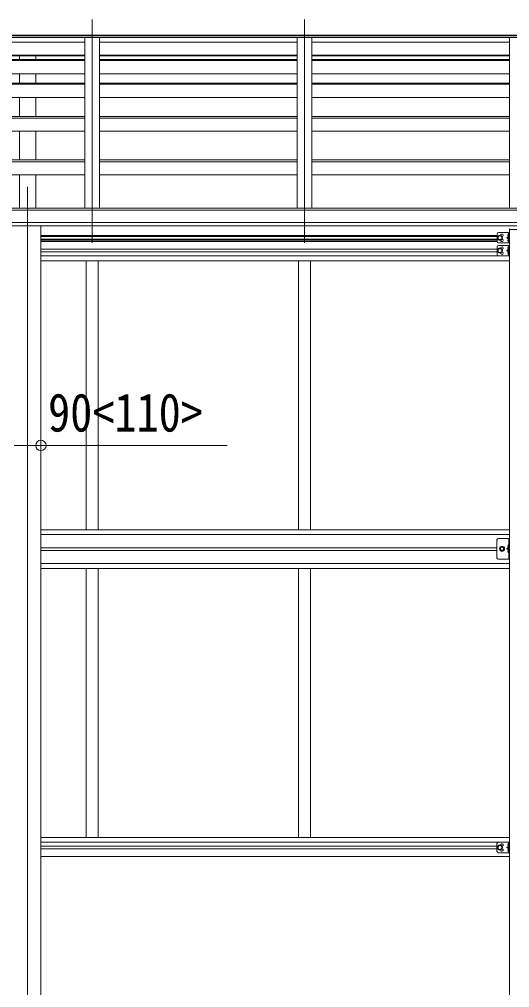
# Model space of a CAD drawing. Units: millimetres at full size; details may follow other scales. Extents: x -9783 to 9892, y -6828 to 6752.
# Drawn here: x 2469 to 4122, y -1074 to 2190 of the extents above; entities that cross this region are included whole.
import ezdxf
from ezdxf.enums import TextEntityAlignment as Align

# ---------------------------------------------------------------- set-up
doc = ezdxf.new("R2010")
doc.units = ezdxf.units.MM
doc.header["$LTSCALE"] = 35
doc.header["$PDMODE"] = 32
doc.header["$PDSIZE"] = 35
for name, color, linetype, lineweight in [('0-1_本体', 4, 'Continuous', 9), ('0-8_PARTS2', 2, 'Continuous', 9), ('0-A_寸法', 6, 'Continuous', 9), ('1-1_GLASS', 4, 'Continuous', 9), ('1-2_GLASS_SEAL', 7, 'Continuous', 9)]:
    doc.layers.add(name, color=color, linetype=linetype, lineweight=lineweight)
doc.styles.add('ＭＳ ゴシック', font='')
doc.styles.get('ＭＳ ゴシック').set_extended_font_data('MS Gothic')

msp = doc.modelspace()

# ---------------------------------------------------------------- linework, layer by layer
at = {"layer": '0-1_本体'}
for p, q in [((6998.89, 2129.29), (1294.91, 2129.29)), ((6998.89, 2128.38), (1294.91, 2128.38)), ((1298.41, 2136.49), (6995.39, 2136.49)), ((6995.39, 2134.91), (1298.41, 2134.91)), ((2689.9, 2128.38), (2689.9, 1553.58)), ((2739.9, 2128.38), (2739.9, 1553.58)), ((3405.9, 2128.38), (3405.9, 1553.58)), ((3455.9, 2128.38), (3455.9, 1553.58)), ((4121.9, 2128.38), (4121.9, 1553.58)), ((2689.9, 2113.18), (2023.9, 2113.18)), ((3405.9, 2113.18), (2739.9, 2113.18)), ((4121.9, 2113.18), (3455.9, 2113.18)), ((2689.9, 2069.65), (2023.9, 2069.65)), ((2689.9, 2068.57), (2023.9, 2068.57)), ((2689.9, 2067.27), (2023.9, 2067.27)), ((2469.4, 2054.08), (2469.4, 2067.27)), ((2524.4, 2054.08), (2524.4, 2067.27)), ((3405.9, 2069.65), (2739.9, 2069.65)), ((3405.9, 2068.57), (2739.9, 2068.57)), ((3405.9, 2067.27), (2739.9, 2067.27)), ((4121.9, 2069.65), (3455.9, 2069.65)), ((4121.9, 2068.57), (3455.9, 2068.57)), ((4121.9, 2067.27), (3455.9, 2067.27)), ((2023.9, 2054.08), (2689.9, 2054.08)), ((2023.9, 2051.5), (2689.9, 2051.5)), ((2739.9, 2054.08), (3405.9, 2054.08)), ((2739.9, 2051.5), (3405.9, 2051.5)), ((3455.9, 2054.08), (4121.9, 2054.08)), ((3455.9, 2051.5), (4121.9, 2051.5)), ((2023.9, 2006.76), (2689.9, 2006.76)), ((2469.4, 1975.29), (2469.4, 2006.76)), ((2524.4, 1975.29), (2524.4, 2006.76)), ((2739.9, 2006.76), (3405.9, 2006.76)), ((3455.9, 2006.76), (4121.9, 2006.76)), ((2023.9, 1975.29), (2689.9, 1975.29)), ((2023.9, 1971.31), (2689.9, 1971.31)), ((2739.9, 1975.29), (3405.9, 1975.29)), ((2739.9, 1971.31), (3405.9, 1971.31)), ((3455.9, 1975.29), (4121.9, 1975.29)), ((3455.9, 1971.31), (4121.9, 1971.31)), ((2023.9, 1926.86), (2689.9, 1926.86)), ((2469.4, 1862.43), (2469.4, 1926.86)), ((2524.4, 1862.43), (2524.4, 1926.86)), ((2739.9, 1926.86), (3405.9, 1926.86)), ((3455.9, 1926.86), (4121.9, 1926.86)), ((2023.9, 1862.43), (2689.9, 1862.43)), ((2739.9, 1862.43), (3405.9, 1862.43)), ((3455.9, 1862.43), (4121.9, 1862.43)), ((2023.9, 1857.06), (2689.9, 1857.06)), ((2739.9, 1857.06), (3405.9, 1857.06)), ((3455.9, 1857.06), (4121.9, 1857.06)), ((2023.9, 1813), (2689.9, 1813)), ((2469.4, 1715.8), (2469.4, 1813)), ((2524.4, 1715.8), (2524.4, 1813)), ((2739.9, 1813), (3405.9, 1813)), ((3455.9, 1813), (4121.9, 1813)), ((2023.9, 1715.8), (2689.9, 1715.8)), ((2023.9, 1709.04), (2689.9, 1709.04)), ((2739.9, 1715.8), (3405.9, 1715.8)), ((2739.9, 1709.04), (3405.9, 1709.04)), ((3455.9, 1715.8), (4121.9, 1715.8)), ((3455.9, 1709.04), (4121.9, 1709.04)), ((2023.9, 1665.47), (2689.9, 1665.47)), ((2469.4, 1553.58), (2469.4, 1665.47)), ((2524.4, 1553.58), (2524.4, 1665.47)), ((2739.9, 1665.47), (3405.9, 1665.47)), ((3455.9, 1665.47), (4121.9, 1665.47)), ((7004.4, 1547.16), (1289.4, 1547.16)), ((6980.9, 1553.58), (1312.9, 1553.58)), ((1289.4, 1505.57), (7004.4, 1505.57)), ((7004.4, 1493.72), (1289.4, 1493.8)), ((2542.1, 1493.78), (2542.1, -1663.2))]:
    msp.add_line(p, q, dxfattribs=at)
at = {"layer": '0-8_PARTS2'}
for p, q in [((2714.91, 2189.81), (2714.9, 1436.03)), ((3430.91, 2189.81), (3430.9, 1436.03)), ((2496.9, 1624.84), (2496.9, -1881.19))]:
    msp.add_line(p, q, dxfattribs=at)
at = {"layer": '0-A_寸法'}
for p, q in [((2451.7, 753.57), (2542.1, 753.57)), ((2542.1, 753.57), (3169.71, 753.57))]:
    msp.add_line(p, q, dxfattribs=at)
msp.add_point((2542.1, 753.57), dxfattribs=at)
at = {"layer": '1-1_GLASS'}
for p, q in [((2541.7, 1461.69), (4079.9, 1461.69)), ((2541.7, 1458.19), (4079.9, 1458.19)), ((2541.7, 1449.19), (4079.9, 1449.19)), ((2541.7, 1445.69), (4079.9, 1445.69)), ((4079.9, 1440.69), (2541.7, 1440.69)), ((2541.7, 1414.69), (4079.9, 1414.69)), ((2541.7, 1405.69), (4079.9, 1405.69)), ((2541.7, 1392.19), (4121.9, 1392.19)), ((2541.7, 1376.19), (4121.9, 1376.19)), ((2694.9, 1376.19), (2694.9, 469.19)), ((2734.9, 1376.19), (2734.9, 469.19)), ((3410.9, 1376.19), (3410.9, 469.19)), ((3450.9, 1376.19), (3450.9, 469.19)), ((2541.7, 469.19), (4121.9, 469.19)), ((2541.7, 453.19), (4121.9, 453.19)), ((2541.7, 408.63), (4079.7, 408.63)), ((4079.7, 399.63), (2541.7, 399.63)), ((2541.7, 355.19), (4121.9, 355.19)), ((2541.7, 339.19), (4121.9, 339.19)), ((2694.9, -567.81), (2694.9, 339.19)), ((2734.9, -567.81), (2734.9, 339.19)), ((3410.9, 339.19), (3410.9, -567.81)), ((3450.9, 339.19), (3450.9, -567.81)), ((2541.7, -567.81), (4121.9, -567.81)), ((2541.7, -583.81), (4121.9, -583.81)), ((2541.7, -597.31), (4079.9, -597.31)), ((2541.7, -606.31), (4079.9, -606.31)), ((2541.7, -632.31), (4121.9, -632.31))]:
    msp.add_line(p, q, dxfattribs=at)
at = {"layer": '1-2_GLASS_SEAL'}
for p, q in [((4084.9, 1471.19), (4121.9, 1471.19)), ((4119.4, 1471.19), (4119.4, 1436.19)), ((4121.4, 1482.41), (4121.4, 1480.91)), ((4121.4, 1480.91), (4172.4, 1480.91)), ((4121.9, 1471.19), (4121.9, 1436.19)), ((4079.9, 1466.19), (4079.9, 1441.19)), ((4084.9, 1436.19), (4121.9, 1436.19)), ((4119.4, 1453.69), (4112.4, 1453.69)), ((4118.9, 1466.69), (4118.1, 1466.55)), ((4118.9, 1458.69), (4118.1, 1458.83)), ((4118.9, 1448.69), (4118.1, 1448.55)), ((4118.9, 1440.69), (4118.1, 1440.83)), ((4118.9, 1458.69), (4119.4, 1458.78)), ((4118.9, 1440.69), (4119.4, 1440.78)), ((4079.9, 1422.69), (4079.9, 1397.69)), ((4084.9, 1427.69), (4121.9, 1427.69)), ((4119.4, 1410.19), (4112.4, 1410.19)), ((4118.9, 1423.19), (4118.1, 1423.05)), ((4118.9, 1415.19), (4118.1, 1415.33)), ((4118.9, 1405.19), (4118.1, 1405.05)), ((4118.9, 1415.19), (4119.4, 1415.28)), ((4119.4, 1427.69), (4119.4, 1392.69)), ((4121.9, 1427.69), (4121.9, 1392.69)), ((4084.9, 1392.69), (4121.9, 1392.69)), ((4118.9, 1397.19), (4118.1, 1397.33)), ((4118.9, 1397.19), (4119.4, 1397.28)), ((4079.7, 375.19), (4079.7, 435.19)), ((4084.7, 440.19), (4121.7, 440.19)), ((4119.2, 440.19), (4119.2, 370.19)), ((4119.2, 410.19), (4112.2, 405.19)), ((4119.2, 405.19), (4112.2, 405.19)), ((4119.2, 400.19), (4112.2, 405.19)), ((4118.7, 418.19), (4117.9, 418.05)), ((4118.7, 410.19), (4117.9, 410.33)), ((4118.7, 400.19), (4117.9, 400.05)), ((4118.7, 392.19), (4117.9, 392.33)), ((4118.7, 410.19), (4119.2, 410.28)), ((4118.7, 392.19), (4119.2, 392.28)), ((4084.7, -584.31), (4121.7, -584.31)), ((4119.2, -584.31), (4119.2, -619.31)), ((4121.7, -584.31), (4121.7, -619.31)), ((4079.7, -589.31), (4079.7, -614.31)), ((4084.7, -619.31), (4121.7, -619.31)), ((4119.2, -601.81), (4112.2, -601.81)), ((4118.7, -588.81), (4117.9, -588.95)), ((4118.7, -596.81), (4117.9, -596.67)), ((4118.7, -606.81), (4117.9, -606.95)), ((4118.7, -614.81), (4117.9, -614.67)), ((4118.7, -596.81), (4119.2, -596.72)), ((4118.7, -614.81), (4119.2, -614.72))]:
    msp.add_line(p, q, dxfattribs=at)
at = {"layer": '1-2_GLASS_SEAL', "color": 4}
msp.add_line((4121.9, 1480.91), (4121.9, -1363.22), dxfattribs=at)
at = {"layer": '1-2_GLASS_SEAL'}
for points in [[(4089.9, 1446.18), (4096.4, 1449.94), (4096.4, 1457.44), (4089.9, 1461.2), (4083.4, 1457.44), (4083.4, 1449.94)], [(4089.9, 1402.68), (4096.4, 1406.44), (4096.4, 1413.94), (4089.9, 1417.7), (4083.4, 1413.94), (4083.4, 1406.44)], [(4104.21, 405.19), (4100.45, 398.69), (4092.95, 398.69), (4089.19, 405.19), (4092.95, 411.69), (4100.45, 411.69)], [(4089.7, -609.32), (4096.2, -605.56), (4096.2, -598.06), (4089.7, -594.3), (4083.2, -598.06), (4083.2, -605.56)]]:
    msp.add_lwpolyline(points, close=True, dxfattribs=at)
for points in [[(4119.4, 1458.69), (4112.4, 1453.69), (4119.4, 1448.69)], [(4119.78, 1462.69), (4119.15, 1463.88), (4116.92, 1464.99)], [(4119.78, 1462.69), (4119.15, 1461.5), (4116.92, 1460.39)], [(4119.78, 1444.69), (4119.15, 1445.88), (4116.92, 1446.99)], [(4119.78, 1444.69), (4119.15, 1443.5), (4116.92, 1442.39)], [(4118.9, 1458.69), (4118.9, 1466.69), (4119.4, 1466.6), (4119.4, 1458.78)], [(4118.9, 1440.69), (4118.9, 1448.69), (4119.4, 1448.6), (4119.4, 1440.78)], [(4119.4, 1415.19), (4112.4, 1410.19), (4119.4, 1405.19)], [(4119.78, 1419.19), (4119.15, 1420.38), (4116.92, 1421.49)], [(4119.78, 1419.19), (4119.15, 1418), (4116.92, 1416.89)], [(4118.9, 1415.19), (4118.9, 1423.19), (4119.4, 1423.1), (4119.4, 1415.28)], [(4118.9, 1397.19), (4118.9, 1405.19), (4119.4, 1405.1), (4119.4, 1397.28)], [(4119.78, 1401.19), (4119.15, 1402.38), (4116.92, 1403.49)], [(4119.78, 1401.19), (4119.15, 1400), (4116.92, 1398.89)], [(4084.7, 370.19), (4121.7, 370.19), (4121.7, 440.19)], [(4119.58, 414.19), (4118.95, 415.38), (4116.72, 416.49)], [(4119.58, 414.19), (4118.95, 413), (4116.72, 411.89)], [(4119.58, 396.19), (4118.95, 397.38), (4116.72, 398.49)], [(4119.58, 396.19), (4118.95, 395), (4116.72, 393.89)], [(4118.7, 410.19), (4118.7, 418.19), (4119.2, 418.1), (4119.2, 410.28)], [(4118.7, 392.19), (4118.7, 400.19), (4119.2, 400.1), (4119.2, 392.28)], [(4119.2, -596.81), (4112.2, -601.81), (4119.2, -606.81)], [(4119.58, -592.81), (4118.95, -591.62), (4116.72, -590.51)], [(4119.58, -592.81), (4118.95, -594), (4116.72, -595.11)], [(4119.58, -610.81), (4118.95, -609.62), (4116.72, -608.51)], [(4119.58, -610.81), (4118.95, -612), (4116.72, -613.11)], [(4118.7, -596.81), (4118.7, -588.81), (4119.2, -588.9), (4119.2, -596.72)], [(4118.7, -614.81), (4118.7, -606.81), (4119.2, -606.9), (4119.2, -614.72)]]:
    msp.add_lwpolyline(points, dxfattribs=at)
for centre, radius in [((4089.9, 1453.69), 8.5), ((4089.9, 1453.69), 7.5), ((4089.9, 1453.69), 6.5), ((4089.9, 1410.19), 8.5), ((4089.9, 1410.19), 7.5), ((4089.9, 1410.19), 6.5), ((4096.7, 405.19), 8.5), ((4096.7, 405.19), 7.5), ((4096.7, 405.19), 6.5), ((4096.7, 405.19), 5.5), ((4089.7, -601.81), 8.5), ((4089.7, -601.81), 7.5), ((4089.7, -601.81), 6.5)]:
    msp.add_circle(centre, radius, dxfattribs=at)
for centre, radius, start, end in [((4084.9, 1466.19), 5, 90, 180), ((4122.9, 1482.41), 1.5, 90, 180), ((4084.9, 1441.19), 5, 180, 270), ((4096.9, 1462.19), 4.25, 274.76077, 186.29431), ((4096.9, 1445.19), 4.25, 173.70569, 85.23923), ((4123, 1462.69), 6.5, 147.94412, 212.05588), ((4123, 1444.69), 6.5, 147.94412, 212.05588), ((4118.25, 1465.66), 0.9, 100, 147.94412), ((4118.25, 1459.72), 0.9, 212.05588, 260), ((4118.25, 1447.66), 0.9, 100, 147.94412), ((4118.25, 1441.72), 0.9, 212.05588, 260), ((4084.9, 1422.69), 5, 90, 180), ((4096.9, 1418.69), 4.25, 274.76077, 186.29431), ((4096.9, 1401.69), 4.25, 173.70569, 85.23923), ((4123, 1419.19), 6.5, 147.94412, 212.05588), ((4123, 1401.19), 6.5, 147.94412, 212.05588), ((4118.25, 1422.16), 0.9, 100, 147.94412), ((4118.25, 1416.22), 0.9, 212.05588, 260), ((4118.25, 1404.16), 0.9, 100, 147.94412), ((4084.9, 1397.69), 5, 180, 270), ((4118.25, 1398.22), 0.9, 212.05588, 260), ((4084.7, 435.19), 5, 90, 180), ((4122.8, 414.19), 6.5, 147.94412, 212.05588), ((4122.8, 396.19), 6.5, 147.94412, 212.05588), ((4118.05, 417.16), 0.9, 100, 147.94412), ((4118.05, 411.22), 0.9, 212.05588, 260), ((4118.05, 399.16), 0.9, 100, 147.94412), ((4118.05, 393.22), 0.9, 212.05588, 260), ((4084.7, 375.19), 5, 180, 270), ((4084.7, -589.31), 5, 90, 180), ((4084.7, -614.31), 5, 180, 270), ((4096.7, -593.31), 4.25, 274.76077, 186.29431), ((4096.7, -610.31), 4.25, 173.70569, 85.23923), ((4122.8, -592.81), 6.5, 147.94412, 212.05588), ((4122.8, -610.81), 6.5, 147.94412, 212.05588), ((4118.05, -589.84), 0.9, 100, 147.94412), ((4118.05, -595.78), 0.9, 212.05588, 260), ((4118.05, -607.84), 0.9, 100, 147.94412), ((4118.05, -613.78), 0.9, 212.05588, 260)]:
    msp.add_arc(centre, radius, start, end, dxfattribs=at)

# ---------------------------------------------------------------- texts
at = {"layer": '0-A_寸法', "color": 7, "style": 'ＭＳ ゴシック', "width": 0.85}
msp.add_text('90<110>', height=129, dxfattribs=at).set_placement((2566.1, 761.57), align=Align.BOTTOM_LEFT)

doc.saveas('drawing.dxf')
